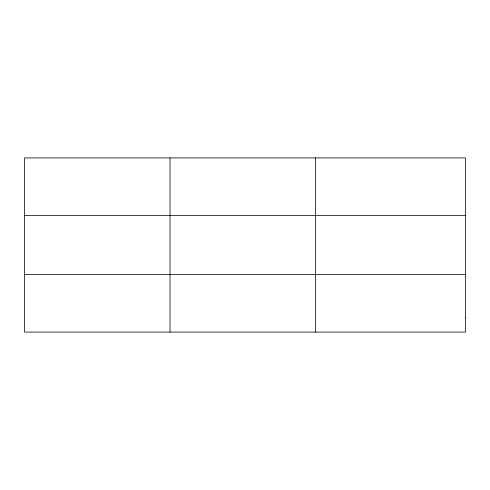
<?xml version="1.0" encoding="UTF-8"?>
<svg xmlns="http://www.w3.org/2000/svg" width="490" height="490" viewBox="0 0 490 490"><rect width="100%" height="100%" fill="white"/><g stroke="black" fill="none" stroke-linecap="round" stroke-linejoin="round"><path stroke-width="0.73" d="M170.03 157.921L170.03 332.079M315.56 157.921L315.56 332.079M24.5 215.392L465.5 215.392M24.5 274.608L465.5 274.608M465.5 317.71L465.5 332.079L24.5 332.079L24.5 157.921L465.5 157.921L465.5 317.71"/></g></svg>
